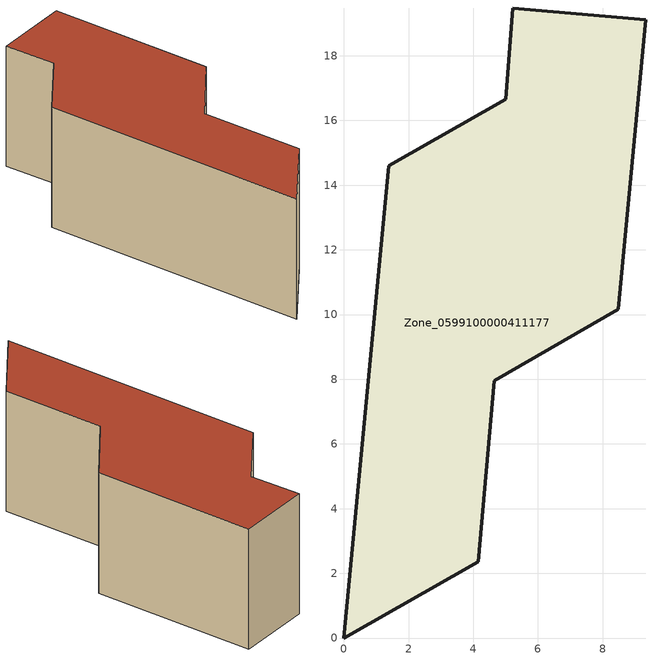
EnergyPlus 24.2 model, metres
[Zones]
Zone_0599100000411177
 floor ground (C_G): 8.48,10.17 4.64,7.96 4.15,2.36 0,0 1.39,14.61 5.01,16.66 5.22,19.48 9.33,19.11 z0
 wall outside (C_F): 9.33,19.11 5.22,19.48 5.01,16.66 1.39,14.61 0,0 4.15,2.36 4.64,7.96 8.48,10.17 9.33,19.11 z0:6.74
 roof outside (C_R): 4.64,7.96 8.48,10.17 9.33,19.11 5.22,19.48 5.01,16.66 1.39,14.61 0,0 4.15,2.36 z6.74
[BUILDING]
Pand.0599100000411177: North Axis=0; Terrain=City; Loads Convergence Tolerance Value=0.04; Temperature Convergence Tolerance Value=0.4; Solar Distribution=FullExterior; Maximum Number of Warmup Days=25; Minimum Number of Warmup Days=1
[Site:Location]
Rotterdam.The.Hague.AP_ZH_NLD Design_Conditions: Latitude=51.96; Longitude=4.45; Time Zone=1; Elevation=-4.5
[SITE:GROUNDTEMPERATURE:BUILDINGSURFACE]
18, 18, 18, 18, 18, 18, 18, 18, 18, 18, 18, 18
[MATERIAL] Thermal Absorptance=0.9; Solar Absorptance=0.7; Visible Absorptance=0.7
Name | Roughness | Thickness | Conductivity | Density | Specific Heat
G.TI.2006-2014 | MediumSmooth | 0.15 | 0.06 | 540 | 1210
F.TI.2006-2014 | Rough | 0.3 | 0.12 | 1920 | 840
R.TI.2006-2014 | MediumRough | 0.2 | 0.08 | 1500 | 1000
[CONSTRUCTION]
C_G: G.TI.2006-2014
C_F: F.TI.2006-2014
C_R: R.TI.2006-2014
[ZONE]
Zone_0599100000411177: Type=1; Multiplier=1; Ceiling Height=Autocalculate; Volume=Autocalculate; Floor Area=autocalculate; Part of Total Floor Area=Yes
[ZONEINFILTRATION:DESIGNFLOWRATE]
Infil_Zone_0599100000411177: Zone or ZoneList or Space or SpaceList=Zone_0599100000411177; Schedule=AlwaysOn; Design Flow Rate Calculation Method=Flow/Area; Flow Rate per Floor Area=0.0015; Constant Term Coefficient=1; Temperature Term Coefficient=0; Velocity Term Coefficient=0; Velocity Squared Term Coefficient=0
[HVACTEMPLATE:ZONE:IDEALLOADSAIRSYSTEM]
Zone_0599100000411177: Maximum Heating Supply Air Temperature=50; Minimum Cooling Supply Air Temperature=13; Maximum Heating Supply Air Humidity Ratio=0.0156; Minimum Cooling Supply Air Humidity Ratio=0.0077; Heating Limit=NoLimit; Cooling Limit=NoLimit; Dehumidification Control Type=ConstantSensibleHeatRatio; Cooling Sensible Heat Ratio=0.7; Dehumidification Setpoint=60; Humidification Control Type=None; Humidification Setpoint=30; Outdoor Air Method=None; Outdoor Air Flow Rate per Person=0.00944; Outdoor Air Flow Rate per Zone Floor Area=0; Outdoor Air Flow Rate per Zone=0; Demand Controlled Ventilation Type=None; Outdoor Air Economizer Type=NoEconomizer; Heat Recovery Type=None; Sensible Heat Recovery Effectiveness=0.7; Latent Heat Recovery Effectiveness=0.65
[ZONECONTROL:THERMOSTAT]
ThermostatControl_Zone_0599100000411177: Zone or ZoneList=Zone_0599100000411177; Control Type Schedule=DualSetpointControlType; Control 1=Thermostat_Zone_0599100000411177; Temperature Difference Between Cutout And Setpoint=0
[THERMOSTATSETPOINT:DUALSETPOINT]
Thermostat_Zone_0599100000411177: Heating Setpoint Temperature Schedule=HeatingSetpoint_Zone_0599100000411177; Cooling Setpoint Temperature Schedule=CoolingSetpoint_Zone_0599100000411177
[SCHEDULE:COMPACT]
HeatingSetpoint_Zone_0599100000411177: Through: 12/31, For: AllDays, Until: 24:00, 21
CoolingSetpoint_Zone_0599100000411177: Through: 12/31, For: AllDays, Until: 24:00, 24
DualSetpointControlType: Through: 12/31, For: AllDays, Until: 24:00, 4
AlwaysOn: Through: 12/31, For: AllDays, Until: 24:00, 1
